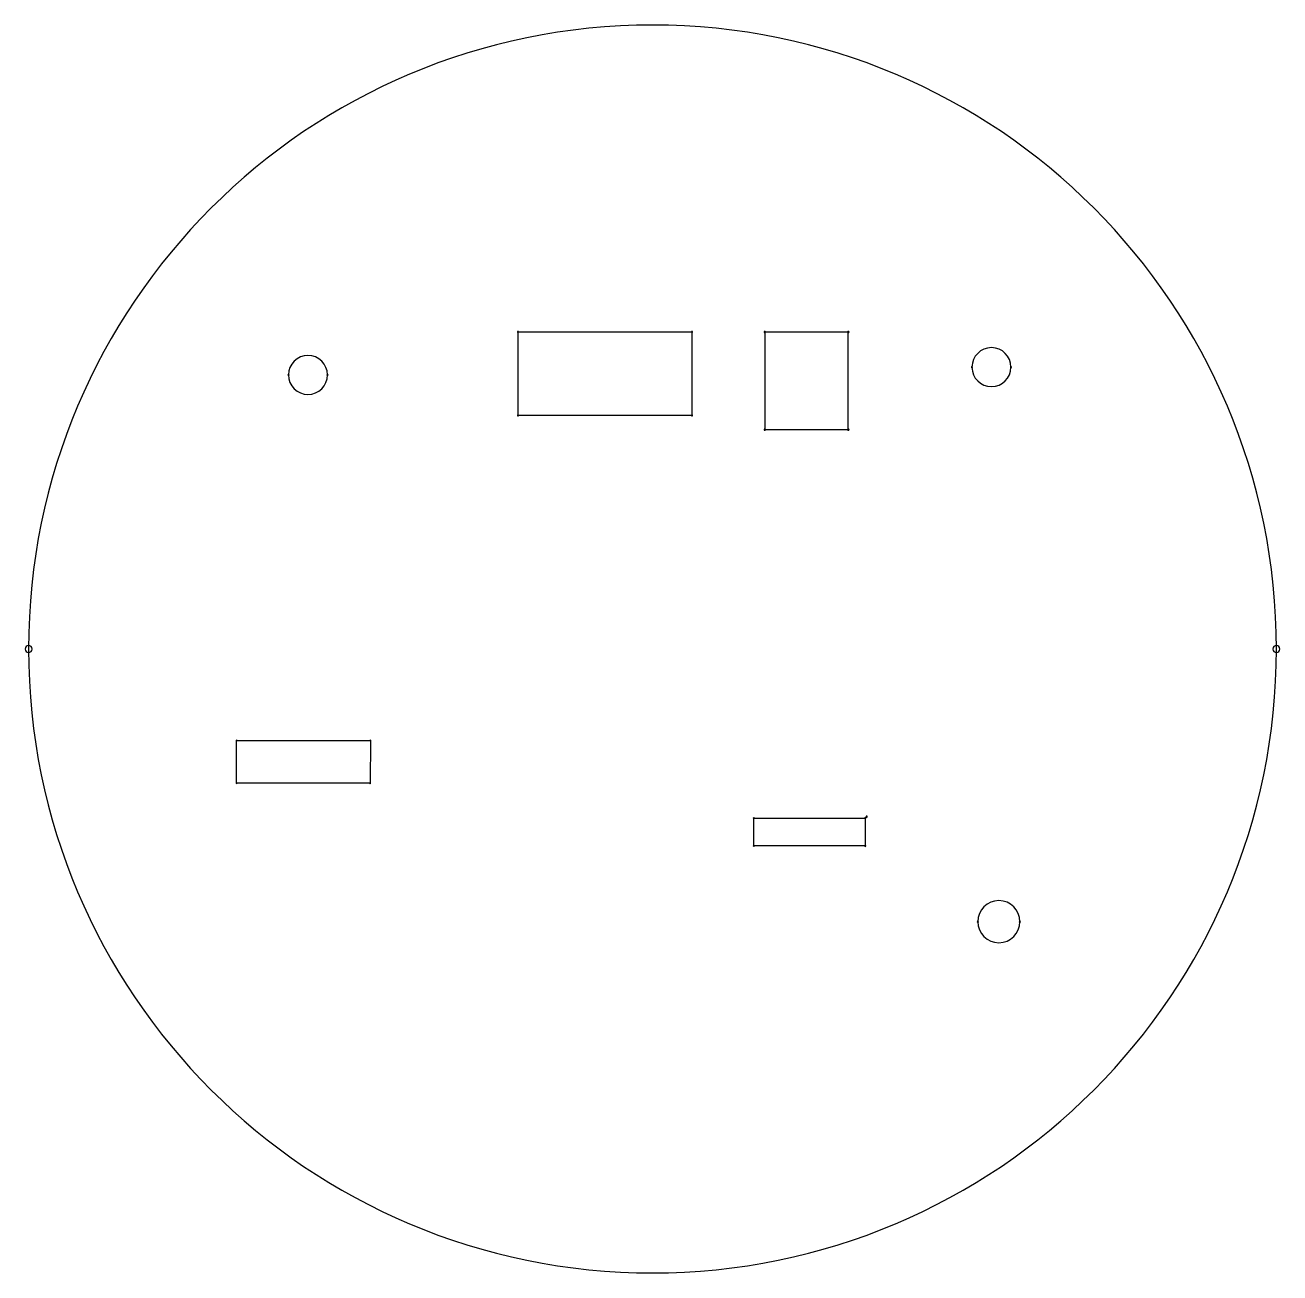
# Model space of a CAD drawing. Header units: inches. Extents: x 2.84 to 7.34, y 0.03 to 4.51.
import ezdxf

# ---------------------------------------------------------------- set-up
doc = ezdxf.new("R2010")
doc.units = ezdxf.units.IN
doc.layers.add('SST', color=7, linetype='ByLayer')

msp = doc.modelspace()

# ---------------------------------------------------------------- linework, layer by layer
at = {"layer": 'SST', "linetype": 'CONTINUOUS'}
for points in [[(7.33, 2.265, 1), (2.85, 2.265, 1)], [(6.377, 3.277, 1), (6.237, 3.277, 1)], [(3.923, 3.249, 1), (3.783, 3.249, 1)], [(3.783, 3.249, 1), (3.923, 3.249, 1)], [(6.237, 3.277, 1), (6.377, 3.277, 1)], [(2.85, 2.265, 1), (7.33, 2.265, 1)], [(6.409, 1.286, 1), (6.258, 1.286, 1)], [(6.258, 1.286, 1), (6.409, 1.286, 1)]]:
    msp.add_lwpolyline(points, format="xyb", dxfattribs=at)
for points in [[(4.605, 3.403, 1), (4.609, 3.403, 1)], [(5.23, 3.403, 1), (5.234, 3.403, 1)], [(5.4905, 3.403, 1), (5.4955, 3.403, 1)], [(5.4905, 3.403, 1), (5.4955, 3.403, 1)], [(5.7905, 3.403, 1), (5.7955, 3.403, 1)], [(3.781, 3.249, 1), (3.785, 3.249, 1)], [(3.781, 3.249, 1), (3.785, 3.249, 1)], [(3.921, 3.249, 1), (3.925, 3.249, 1)], [(3.921, 3.249, 1), (3.925, 3.249, 1)], [(6.235, 3.277, 1), (6.239, 3.277, 1)], [(6.235, 3.277, 1), (6.239, 3.277, 1)], [(6.375, 3.277, 1), (6.379, 3.277, 1)], [(6.375, 3.277, 1), (6.379, 3.277, 1)], [(4.605, 3.104, 1), (4.609, 3.104, 1)], [(5.23, 3.104, 1), (5.234, 3.104, 1)], [(5.23, 3.104, 1), (5.234, 3.104, 1)], [(5.4905, 3.053, 1), (5.4955, 3.053, 1)], [(5.7905, 3.053, 1), (5.7955, 3.053, 1)], [(2.8375, 2.265, 1), (2.8625, 2.265, 1)], [(2.8375, 2.265, 1), (2.8625, 2.265, 1)], [(7.3175, 2.265, 1), (7.3425, 2.265, 1)], [(7.3175, 2.265, 1), (7.3425, 2.265, 1)], [(3.5955, 1.937, 1), (3.5985, 1.937, 1)], [(4.0755, 1.937, 1), (4.0785, 1.937, 1)], [(4.0755, 1.937, 1), (4.0785, 1.937, 1)], [(3.5955, 1.783, 1), (3.5985, 1.783, 1)], [(4.0745, 1.783, 1), (4.0775, 1.783, 1)], [(5.452, 1.658, 1), (5.456, 1.658, 1)], [(5.452, 1.658, 1), (5.456, 1.658, 1)], [(5.852, 1.658, 1), (5.856, 1.658, 1)], [(5.852, 1.658, 1), (5.856, 1.658, 1)], [(5.857, 1.663, 1), (5.861, 1.663, 1)], [(5.452, 1.558, 1), (5.456, 1.558, 1)], [(5.852, 1.558, 1), (5.856, 1.558, 1)], [(6.256, 1.286, 1), (6.26, 1.286, 1)], [(6.256, 1.286, 1), (6.26, 1.286, 1)], [(6.407, 1.286, 1), (6.411, 1.286, 1)], [(6.407, 1.286, 1), (6.411, 1.286, 1)]]:
    msp.add_lwpolyline(points, format="xyb", close=True, dxfattribs=at)
for points in [[(5.232, 3.104), (5.232, 3.403), (4.607, 3.403), (4.607, 3.104), (5.232, 3.104)], [(5.493, 3.403), (5.493, 3.053), (5.793, 3.053), (5.793, 3.403), (5.493, 3.403)], [(4.077, 1.937), (4.076, 1.783), (3.597, 1.783), (3.597, 1.937), (4.077, 1.937)], [(5.454, 1.658), (5.854, 1.658), (5.854, 1.558), (5.454, 1.558), (5.454, 1.658)]]:
    msp.add_lwpolyline(points, close=True, dxfattribs=at)
msp.add_lwpolyline([(5.859, 1.663), (5.854, 1.658)], dxfattribs=at)

doc.saveas('drawing.dxf')
